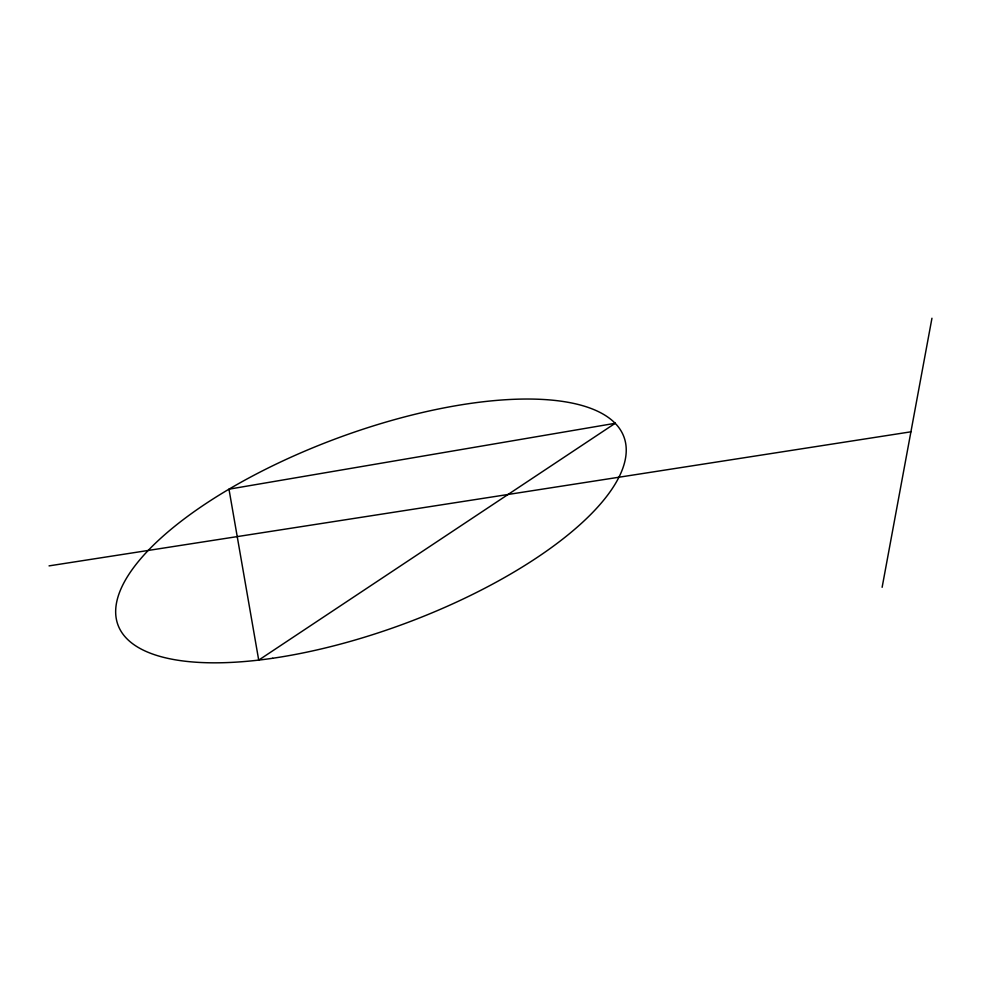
<?xml version="1.0" encoding="UTF-8"?>
<svg xmlns="http://www.w3.org/2000/svg" width="981" height="981" viewBox="0 0 981 981"><rect width="100%" height="100%" fill="white"/><g stroke="black" fill="none" stroke-linecap="round" stroke-linejoin="round"><path stroke-width="1.47" d="M882.127 587.312L931.95 318.236M49.05 565.878L910.92 431.812M615.222 423.289L258.714 660.115L228.978 489.176L615.222 423.289M272.681 658.263A269.898 98.64 -20.4 0 0 624.088 437.342A269.898 98.64 -20.4 0 0 216.004 497.073A269.898 98.64 -20.4 0 0 272.681 658.263"/></g></svg>
